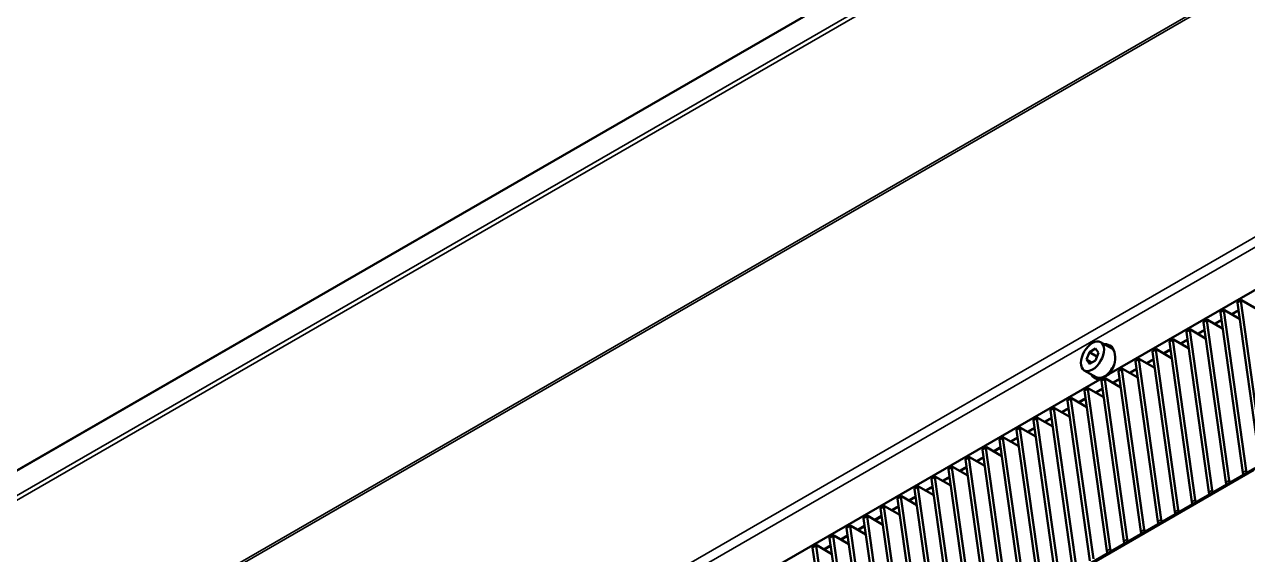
# Model space of a CAD drawing. Header units: millimetres. Extents: x 100 to 5488, y 100 to 4218.
# Drawn here: x 2984.2 to 3238.7, y 1023.5 to 1133.9 of the extents above; entities that cross this region are included whole.
import ezdxf

# ---------------------------------------------------------------- set-up
doc = ezdxf.new("R2010")
doc.units = ezdxf.units.MM
doc.header["$LTSCALE"] = 20
doc.layers.add('Visible (ANSI)', color=7, linetype='Continuous', lineweight=50)
doc.layers.add('Visible Narrow (ANSI)', color=7, linetype='Continuous', lineweight=35)

msp = doc.modelspace()

# ---------------------------------------------------------------- linework, layer by layer
at = {"layer": 'Visible (ANSI)'}
for p, q in [((2872.822, 977.626), (3545.987, 1366.278)), ((3209.838, 1061.06), (3324.607, 1127.322)), ((3233.077, 1074.012), (3233.785, 1074.42)), ((3238.42, 1040.988), (3233.745, 1074.299)), ((3233.885, 1074.41), (3237.043, 1072.587)), ((3236.788, 1074.404), (3235.342, 1073.569)), ((3236.574, 1075.932), (3241.248, 1042.621)), ((3236.613, 1076.053), (3237.32, 1076.461)), ((3241.955, 1043.029), (3237.281, 1076.34)), ((3237.42, 1076.452), (3240.579, 1074.628)), ((3229.503, 1071.85), (3234.177, 1038.538)), ((3229.542, 1071.971), (3230.249, 1072.379)), ((3234.884, 1038.946), (3230.21, 1072.258)), ((3230.349, 1072.369), (3233.508, 1070.545)), ((3233.253, 1072.362), (3231.807, 1071.528)), ((3233.038, 1073.891), (3237.713, 1040.579)), ((3225.967, 1069.808), (3230.642, 1036.497)), ((3226.006, 1069.93), (3226.713, 1070.338)), ((3231.349, 1036.905), (3226.674, 1070.217)), ((3226.813, 1070.328), (3229.972, 1068.504)), ((3229.717, 1070.321), (3228.271, 1069.486)), ((3208.121, 1067.736), (3210.596, 1066.307)), ((3222.432, 1067.767), (3227.106, 1034.456)), ((3222.471, 1067.888), (3223.178, 1068.297)), ((3227.813, 1034.864), (3223.139, 1068.175)), ((3223.278, 1068.287), (3226.437, 1066.463)), ((3226.182, 1068.28), (3224.736, 1067.445)), ((3205.809, 1065.663), (3205.197, 1064.084)), ((3205.197, 1064.084), (3205.809, 1063.213)), ((3206.257, 1063.472), (3205.197, 1064.084)), ((3205.809, 1065.663), (3207.034, 1066.37)), ((3207.362, 1064.766), (3205.809, 1065.663)), ((3207.646, 1065.499), (3207.034, 1066.37)), ((3207.034, 1063.92), (3207.646, 1065.499)), ((3215.4, 1063.806), (3216.107, 1064.214)), ((3220.742, 1030.781), (3216.068, 1064.093)), ((3216.207, 1064.204), (3219.365, 1062.381)), ((3219.111, 1064.197), (3217.664, 1063.363)), ((3218.896, 1065.726), (3223.571, 1032.414)), ((3218.935, 1065.847), (3219.642, 1066.255)), ((3224.278, 1032.823), (3219.603, 1066.134)), ((3219.742, 1066.245), (3222.901, 1064.422)), ((3222.646, 1066.239), (3221.2, 1065.404)), ((3204.721, 1061.847), (3207.196, 1060.418)), ((3207.034, 1063.92), (3205.809, 1063.213)), ((3211.825, 1061.643), (3216.5, 1028.332)), ((3211.864, 1061.765), (3212.571, 1062.173)), ((3217.207, 1028.74), (3212.532, 1062.052)), ((3212.671, 1062.163), (3215.83, 1060.339)), ((3215.575, 1062.156), (3214.129, 1061.321)), ((3215.36, 1063.685), (3220.035, 1030.373)), ((3093.165, 993.699), (3207.934, 1059.961)), ((3207.954, 1059.961), (3209.839, 1061.049)), ((3208.289, 1059.602), (3212.964, 1026.291)), ((3208.329, 1059.723), (3209.036, 1060.132)), ((3213.671, 1026.699), (3208.997, 1060.01)), ((3209.136, 1060.122), (3212.294, 1058.298)), ((3212.039, 1060.115), (3210.593, 1059.28)), ((3204.754, 1057.561), (3209.429, 1024.249)), ((3204.793, 1057.682), (3205.5, 1058.09)), ((3210.136, 1024.658), (3205.461, 1057.969)), ((3205.6, 1058.08), (3208.759, 1056.257)), ((3208.504, 1058.074), (3207.058, 1057.239)), ((3197.722, 1053.6), (3198.429, 1054.008)), ((3203.065, 1020.575), (3198.39, 1053.887)), ((3198.529, 1053.998), (3201.688, 1052.174)), ((3201.433, 1053.991), (3199.987, 1053.156)), ((3201.218, 1055.52), (3205.893, 1022.208)), ((3201.258, 1055.641), (3201.965, 1056.049)), ((3206.6, 1022.616), (3201.925, 1055.928)), ((3202.065, 1056.039), (3205.223, 1054.216)), ((3204.968, 1056.032), (3203.522, 1055.198)), ((3194.147, 1051.437), (3198.822, 1018.126)), ((3194.187, 1051.558), (3194.894, 1051.967)), ((3199.529, 1018.534), (3194.854, 1051.845)), ((3194.994, 1051.957), (3198.152, 1050.133)), ((3197.897, 1051.95), (3196.451, 1051.115)), ((3197.683, 1053.478), (3202.357, 1020.167)), ((3190.612, 1049.396), (3195.286, 1016.085)), ((3190.651, 1049.517), (3191.358, 1049.925)), ((3195.993, 1016.493), (3191.319, 1049.804)), ((3191.458, 1049.915), (3194.617, 1048.092)), ((3194.362, 1049.909), (3192.916, 1049.074)), ((3187.076, 1047.355), (3191.751, 1014.043)), ((3187.115, 1047.476), (3187.823, 1047.884)), ((3192.458, 1014.452), (3187.783, 1047.763)), ((3187.923, 1047.874), (3191.081, 1046.051)), ((3190.826, 1047.867), (3189.38, 1047.033)), ((3180.044, 1043.393), (3180.752, 1043.802)), ((3185.387, 1010.369), (3180.712, 1043.68)), ((3180.852, 1043.792), (3184.01, 1041.968)), ((3183.755, 1043.785), (3182.309, 1042.95)), ((3183.541, 1045.313), (3188.215, 1012.002)), ((3183.58, 1045.435), (3184.287, 1045.843)), ((3188.922, 1012.41), (3184.248, 1045.722)), ((3184.387, 1045.833), (3187.546, 1044.009)), ((3187.291, 1045.826), (3185.845, 1044.991)), ((3240.254, 1041.498), (3154.901, 992.219)), ((3176.47, 1041.231), (3181.144, 1007.92)), ((3176.509, 1041.352), (3177.216, 1041.76)), ((3181.851, 1008.328), (3177.177, 1041.639)), ((3177.316, 1041.75), (3180.475, 1039.927)), ((3180.22, 1041.744), (3178.774, 1040.909)), ((3180.005, 1043.272), (3184.68, 1009.961)), ((3172.934, 1039.19), (3177.609, 1005.878)), ((3172.973, 1039.311), (3173.68, 1039.719)), ((3178.316, 1006.287), (3173.641, 1039.598)), ((3173.78, 1039.709), (3176.939, 1037.886)), ((3176.684, 1039.703), (3175.238, 1038.868)), ((3169.399, 1037.148), (3174.073, 1003.837)), ((3169.438, 1037.27), (3170.145, 1037.678)), ((3174.78, 1004.245), (3170.106, 1037.557)), ((3170.245, 1037.668), (3173.404, 1035.844)), ((3173.149, 1037.661), (3171.703, 1036.826)), ((3162.367, 1033.187), (3163.074, 1033.595)), ((3167.709, 1000.163), (3163.035, 1033.474)), ((3163.174, 1033.586), (3166.332, 1031.762)), ((3166.077, 1033.579), (3164.631, 1032.744)), ((3165.863, 1035.107), (3170.538, 1001.796)), ((3165.902, 1035.228), (3166.609, 1035.637)), ((3171.245, 1002.204), (3166.57, 1035.516)), ((3166.709, 1035.627), (3169.868, 1033.803)), ((3169.613, 1035.62), (3168.167, 1034.785)), ((3158.792, 1031.025), (3163.467, 997.713)), ((3158.831, 1031.146), (3159.538, 1031.554)), ((3164.174, 998.122), (3159.499, 1031.433)), ((3159.638, 1031.544), (3162.797, 1029.721)), ((3162.542, 1031.538), (3161.096, 1030.703)), ((3162.327, 1033.066), (3167.002, 999.755)), ((3155.256, 1028.984), (3159.931, 995.672)), ((3155.296, 1029.105), (3156.003, 1029.513)), ((3160.638, 996.08), (3155.964, 1029.392)), ((3156.103, 1029.503), (3159.261, 1027.679)), ((3159.006, 1029.496), (3157.56, 1028.661)), ((3151.721, 1026.942), (3156.396, 993.631)), ((3151.76, 1027.063), (3152.467, 1027.472)), ((3157.103, 994.039), (3152.428, 1027.351)), ((3152.567, 1027.462), (3155.726, 1025.638)), ((3155.471, 1027.455), (3154.025, 1026.62)), ((3148.185, 1024.901), (3152.86, 991.59)), ((3148.225, 1025.022), (3148.932, 1025.43)), ((3153.567, 991.998), (3148.892, 1025.309)), ((3149.032, 1025.421), (3152.19, 1023.597)), ((3151.935, 1025.414), (3150.489, 1024.579))]:
    msp.add_line(p, q, dxfattribs=at)
for centre, major_axis, ratio, start_param, end_param in [((3233.885, 1074.247), (-0.1, 0.173), 0.5773503, 5.4977871, 7.2431164), ((3236.713, 1075.88), (-0.1, 0.173), 0.5773503, 0, 0.9599311), ((3237.42, 1076.288), (-0.1, 0.173), 0.5773503, 5.4977871, 7.2431164), ((3229.642, 1071.798), (-0.1, 0.173), 0.5773503, 0, 0.9599311), ((3230.349, 1072.206), (-0.1, 0.173), 0.5773503, 5.4977871, 7.2431164), ((3233.177, 1073.839), (-0.1, 0.173), 0.5773503, 0, 0.9599311), ((3226.106, 1069.756), (-0.1, 0.173), 0.5773503, 0, 0.9599311), ((3226.813, 1070.165), (-0.1, 0.173), 0.5773503, 5.4977871, 7.2431164), ((3208.45, 1063.621), (-1.261, -3.569), 0.6665317, 1.0292603, 3.4537291), ((3208.896, 1063.363), (1.875, 3.248), 0.5773503, 0.1901875, 0.4354824), ((3222.571, 1067.715), (-0.1, 0.173), 0.5773503, 0, 0.9599311), ((3223.278, 1068.123), (-0.1, 0.173), 0.5773503, 5.4977871, 7.2431164), ((3208.896, 1063.363), (1.7, 2.944), 0.5773503, 6.1518289, 6.2831853), ((3216.207, 1064.041), (-0.1, 0.173), 0.5773503, 5.4977871, 7.2431164), ((3219.035, 1065.674), (-0.1, 0.173), 0.5773503, 0, 0.9599311), ((3219.742, 1066.082), (-0.1, 0.173), 0.5773503, 5.4977871, 7.2431164), ((3208.896, 1063.363), (-1.7, -2.944), 0.5773503, 0, 1.7616203), ((3211.964, 1061.591), (-0.1, 0.173), 0.5773503, 0, 0.9599311), ((3212.671, 1062), (-0.1, 0.173), 0.5773503, 5.4977871, 7.2431164), ((3215.5, 1063.633), (-0.1, 0.173), 0.5773503, 0, 0.9599311), ((3208.45, 1063.621), (-1.261, -3.569), 0.6665317, 5.724357, 6.5780295), ((3208.896, 1063.363), (-1.875, -3.248), 0.5773503, 5.847703, 6.2546855), ((3208.896, 1063.363), (1.875, 3.248), 0.5773503, 3.5597828, 3.563337), ((3208.429, 1059.55), (-0.1, 0.173), 0.5773503, 0, 0.9599311), ((3209.136, 1059.958), (-0.1, 0.173), 0.5773503, 5.4977871, 7.2431164), ((3208.896, 1063.363), (1.875, 3.248), 0.5773503, 4.2906447, 4.2941988), ((3204.893, 1057.509), (-0.1, 0.173), 0.5773503, 0, 0.9599311), ((3205.6, 1057.917), (-0.1, 0.173), 0.5773503, 5.4977871, 7.2431164), ((3198.529, 1053.835), (-0.1, 0.173), 0.5773503, 5.4977871, 7.2431164), ((3201.358, 1055.468), (-0.1, 0.173), 0.5773503, 0, 0.9599311), ((3202.065, 1055.876), (-0.1, 0.173), 0.5773503, 5.4977871, 7.2431164), ((3194.287, 1051.385), (-0.1, 0.173), 0.5773503, 0, 0.9599311), ((3194.994, 1051.793), (-0.1, 0.173), 0.5773503, 5.4977871, 7.2431164), ((3197.822, 1053.426), (-0.1, 0.173), 0.5773503, 0, 0.9599311), ((3190.751, 1049.344), (-0.1, 0.173), 0.5773503, 0, 0.9599311), ((3191.458, 1049.752), (-0.1, 0.173), 0.5773503, 5.4977871, 7.2431164), ((3187.215, 1047.303), (-0.1, 0.173), 0.5773503, 0, 0.9599311), ((3187.923, 1047.711), (-0.1, 0.173), 0.5773503, 5.4977871, 7.2431164), ((3180.852, 1043.628), (-0.1, 0.173), 0.5773503, 5.4977871, 7.2431164), ((3183.68, 1045.261), (-0.1, 0.173), 0.5773503, 0, 0.9599311), ((3184.387, 1045.67), (-0.1, 0.173), 0.5773503, 5.4977871, 7.2431164), ((3176.609, 1041.179), (-0.1, 0.173), 0.5773503, 0, 0.9599311), ((3177.316, 1041.587), (-0.1, 0.173), 0.5773503, 5.4977871, 7.2431164), ((3180.144, 1043.22), (-0.1, 0.173), 0.5773503, 0, 0.9599311), ((3173.073, 1039.138), (-0.1, 0.173), 0.5773503, 0, 0.9599311), ((3173.78, 1039.546), (-0.1, 0.173), 0.5773503, 5.4977871, 7.2431164), ((3239.052, 1036.716), (3.5, -6.062), 0.5773503, 4.1015237, 4.1822738), ((3239.759, 1037.125), (-3.5, 6.062), 0.5773503, 0.9599311, 1.0406811), ((3242.587, 1038.758), (3.5, -6.062), 0.5773503, 4.1015237, 4.1822738), ((3243.294, 1039.166), (-3.5, 6.062), 0.5773503, 0.9599311, 1.0406811), ((3169.538, 1037.096), (-0.1, 0.173), 0.5773503, 0, 0.9599311), ((3170.245, 1037.505), (-0.1, 0.173), 0.5773503, 5.4977871, 7.2431164), ((3235.516, 1034.675), (3.5, -6.062), 0.5773503, 4.1015237, 4.1822738), ((3236.223, 1035.083), (-3.5, 6.062), 0.5773503, 0.9599311, 1.0406811), ((3163.174, 1033.422), (-0.1, 0.173), 0.5773503, 5.4977871, 7.2431164), ((3166.002, 1035.055), (-0.1, 0.173), 0.5773503, 0, 0.9599311), ((3166.709, 1035.463), (-0.1, 0.173), 0.5773503, 5.4977871, 7.2431164), ((3231.981, 1032.634), (3.5, -6.062), 0.5773503, 4.1015237, 4.1822738), ((3232.688, 1033.042), (-3.5, 6.062), 0.5773503, 0.9599311, 1.0406811), ((3158.931, 1030.973), (-0.1, 0.173), 0.5773503, 0, 0.9599311), ((3159.638, 1031.381), (-0.1, 0.173), 0.5773503, 5.4977871, 7.2431164), ((3162.467, 1033.014), (-0.1, 0.173), 0.5773503, 0, 0.9599311), ((3228.445, 1030.593), (3.5, -6.062), 0.5773503, 4.1015237, 4.1822738), ((3229.152, 1031.001), (-3.5, 6.062), 0.5773503, 0.9599311, 1.0406811), ((3155.396, 1028.931), (-0.1, 0.173), 0.5773503, 0, 0.9599311), ((3156.103, 1029.34), (-0.1, 0.173), 0.5773503, 5.4977871, 7.2431164), ((3221.374, 1026.51), (3.5, -6.062), 0.5773503, 4.1015237, 4.1822738), ((3222.081, 1026.918), (-3.5, 6.062), 0.5773503, 0.9599311, 1.0406811), ((3224.91, 1028.551), (3.5, -6.062), 0.5773503, 4.1015237, 4.1822738), ((3225.617, 1028.96), (-3.5, 6.062), 0.5773503, 0.9599311, 1.0406811), ((3151.86, 1026.89), (-0.1, 0.173), 0.5773503, 0, 0.9599311), ((3152.567, 1027.298), (-0.1, 0.173), 0.5773503, 5.4977871, 7.2431164), ((3217.839, 1024.469), (3.5, -6.062), 0.5773503, 4.1015237, 4.1822738), ((3218.546, 1024.877), (-3.5, 6.062), 0.5773503, 0.9599311, 1.0406811), ((3148.325, 1024.849), (-0.1, 0.173), 0.5773503, 0, 0.9599311), ((3149.032, 1025.257), (-0.1, 0.173), 0.5773503, 5.4977871, 7.2431164), ((3214.303, 1022.428), (3.5, -6.062), 0.5773503, 4.1015237, 4.1822738), ((3215.01, 1022.836), (-3.5, 6.062), 0.5773503, 0.9599311, 1.0406811)]:
    msp.add_ellipse(centre, major_axis=major_axis, ratio=ratio, start_param=start_param, end_param=end_param, dxfattribs=at)
msp.add_ellipse((3206.421, 1064.791), major_axis=(1.7, 2.944), ratio=0.5773503, dxfattribs=at)
at = {"layer": 'Visible Narrow (ANSI)'}
for p, q in [((3545.899, 1366.158), (2872.733, 977.506)), ((2870.818, 971.24), (3543.984, 1359.893)), ((3543.912, 1358.91), (2870.747, 970.258)), ((2874.76, 932.785), (3547.926, 1321.438)), ((3547.938, 1320.929), (2874.772, 932.277)), ((2871.06, 876.486), (3544.226, 1265.139)), ((3544.314, 1263.067), (2871.148, 874.415)), ((3233.745, 1074.299), (3233.038, 1073.891)), ((3236.809, 1074.253), (3235.484, 1073.487)), ((3237.281, 1076.34), (3236.574, 1075.932)), ((3230.21, 1072.258), (3229.503, 1071.85)), ((3233.274, 1072.211), (3231.948, 1071.446)), ((3226.674, 1070.217), (3225.967, 1069.808)), ((3229.738, 1070.17), (3228.413, 1069.405)), ((3223.139, 1068.175), (3222.432, 1067.767)), ((3226.203, 1068.129), (3224.877, 1067.363)), ((3216.068, 1064.093), (3215.36, 1063.685)), ((3219.132, 1064.046), (3217.806, 1063.281)), ((3219.603, 1066.134), (3218.896, 1065.726)), ((3222.667, 1066.088), (3221.341, 1065.322)), ((3212.532, 1062.052), (3211.825, 1061.643)), ((3215.596, 1062.005), (3214.27, 1061.24)), ((3208.997, 1060.01), (3208.289, 1059.602)), ((3212.061, 1059.964), (3210.735, 1059.198)), ((3205.461, 1057.969), (3204.754, 1057.561)), ((3208.525, 1057.923), (3207.199, 1057.157)), ((3198.39, 1053.887), (3197.683, 1053.478)), ((3201.454, 1053.84), (3200.128, 1053.075)), ((3201.925, 1055.928), (3201.218, 1055.52)), ((3204.99, 1055.881), (3203.664, 1055.116)), ((3194.854, 1051.845), (3194.147, 1051.437)), ((3197.918, 1051.799), (3196.593, 1051.033)), ((3191.319, 1049.804), (3190.612, 1049.396)), ((3194.383, 1049.758), (3193.057, 1048.992)), ((3187.783, 1047.763), (3187.076, 1047.355)), ((3190.847, 1047.716), (3189.522, 1046.951)), ((3180.712, 1043.68), (3180.005, 1043.272)), ((3183.776, 1043.634), (3182.451, 1042.869)), ((3184.248, 1045.722), (3183.541, 1045.313)), ((3187.312, 1045.675), (3185.986, 1044.91)), ((3177.177, 1041.639), (3176.47, 1041.231)), ((3180.241, 1041.593), (3178.915, 1040.827)), ((3240.044, 1041.038), (3154.696, 991.762)), ((3173.641, 1039.598), (3172.934, 1039.19)), ((3176.705, 1039.551), (3175.38, 1038.786)), ((3234.177, 1038.538), (3234.884, 1038.946)), ((3237.713, 1040.579), (3238.42, 1040.988)), ((3170.106, 1037.557), (3169.399, 1037.148)), ((3173.17, 1037.51), (3171.844, 1036.745)), ((3230.642, 1036.497), (3231.349, 1036.905)), ((3163.035, 1033.474), (3162.327, 1033.066)), ((3166.099, 1033.428), (3164.773, 1032.662)), ((3166.57, 1035.516), (3165.863, 1035.107)), ((3169.634, 1035.469), (3168.308, 1034.704)), ((3227.106, 1034.456), (3227.813, 1034.864)), ((3159.499, 1031.433), (3158.792, 1031.025)), ((3162.563, 1031.386), (3161.237, 1030.621)), ((3223.571, 1032.414), (3224.278, 1032.823)), ((3155.964, 1029.392), (3155.256, 1028.984)), ((3159.028, 1029.345), (3157.702, 1028.58)), ((3216.5, 1028.332), (3217.207, 1028.74)), ((3220.035, 1030.373), (3220.742, 1030.781)), ((3152.428, 1027.351), (3151.721, 1026.942)), ((3155.492, 1027.304), (3154.166, 1026.539)), ((3212.964, 1026.291), (3213.671, 1026.699)), ((3148.892, 1025.309), (3148.185, 1024.901)), ((3151.957, 1025.263), (3150.631, 1024.497)), ((3209.429, 1024.249), (3210.136, 1024.658))]:
    msp.add_line(p, q, dxfattribs=at)

doc.saveas('drawing.dxf')
